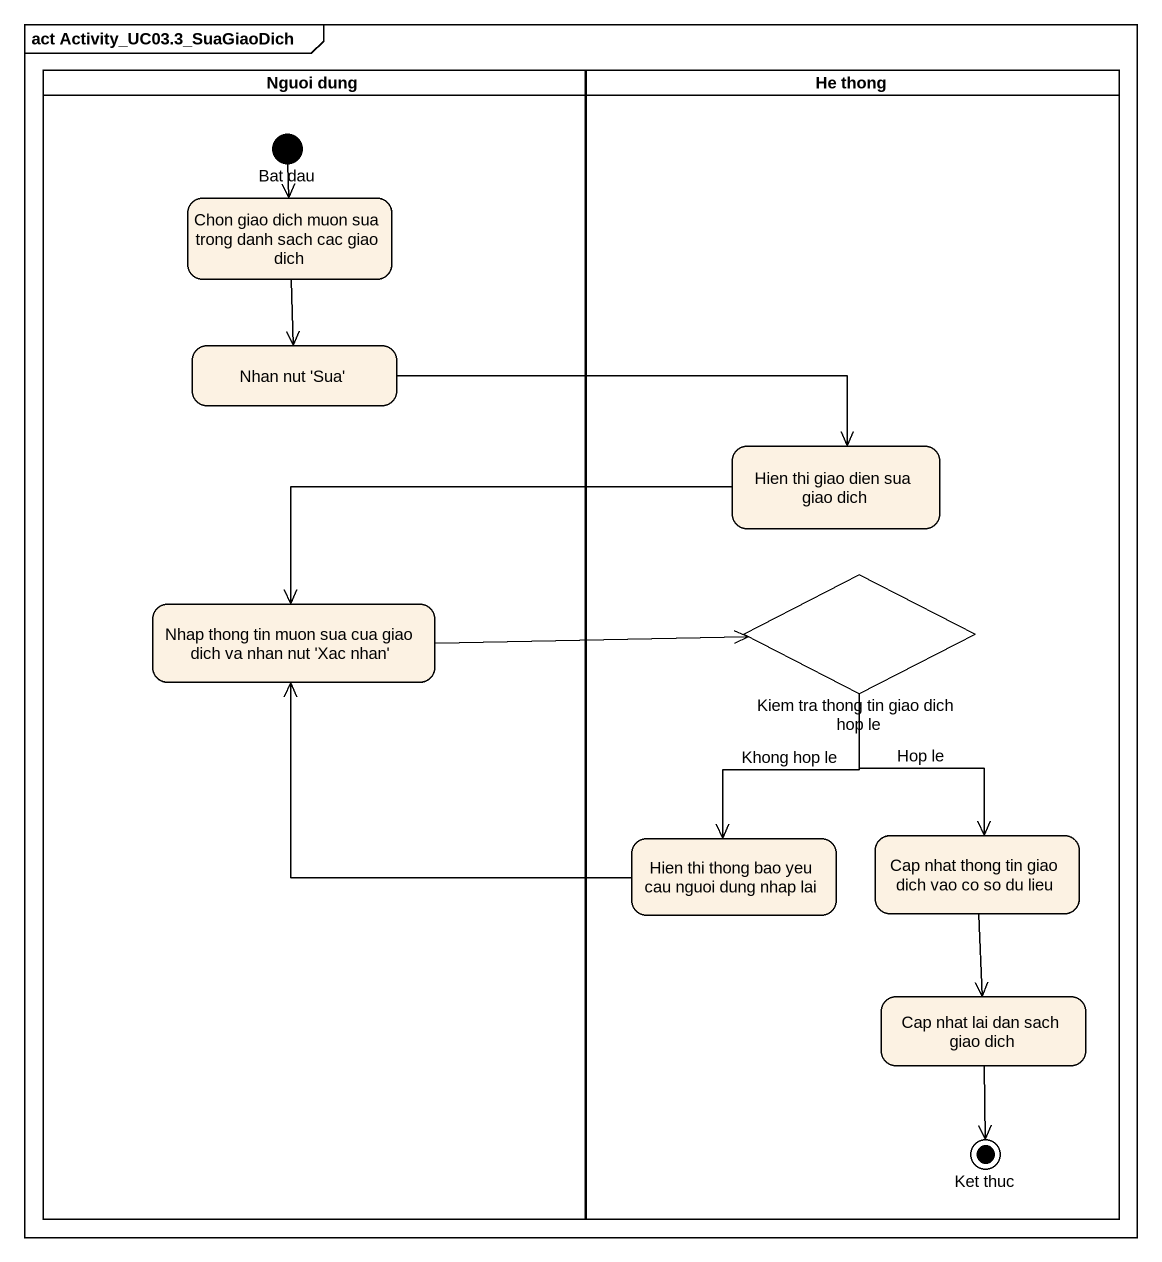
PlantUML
@startuml
mainframe act Activity_UC03.3_SuaGiaoDich
hide empty description
state "Nguoi dung" as Nguoi_dung <<partition>> {
  state "Bat dau" as Bat_dau <<start>>
  state "Chon giao dich muon sua trong danh sach cac giao dich" as Chon_giao_dich_muon_sua
  state "Nhan nut 'Sua'" as Nhan_nut_Sua
  state "Nhap thong tin muon sua cua giao dich va nhan nut 'Xac nhan'" as Nhap_thong_tin_muon_sua_cua
}
state "He thong" as He_thong <<partition>> {
  state "Hien thi giao dien sua giao dich" as Hien_thi_giao_dien_sua_giao
  state "Kiem tra thong tin giao dich hop le" as Kiem_tra_thong_tin_giao <<choice>>
  state "Hien thi thong bao yeu cau nguoi dung nhap lai" as Hien_thi_thong_bao_yeu_cau
  state "Cap nhat thong tin giao dich vao co so du lieu" as Cap_nhat_thong_tin_giao
  state "Cap nhat lai dan sach giao dich" as Cap_nhat_lai_dan_sach_giao
  state "Ket thuc" as Ket_thuc <<end>>
}
Bat_dau --> Chon_giao_dich_muon_sua
Chon_giao_dich_muon_sua --> Nhan_nut_Sua
Nhan_nut_Sua -right-> Hien_thi_giao_dien_sua_giao
Hien_thi_giao_dien_sua_giao -left-> Nhap_thong_tin_muon_sua_cua
Kiem_tra_thong_tin_giao --> Hien_thi_thong_bao_yeu_cau : Khong hop le
Kiem_tra_thong_tin_giao --> Cap_nhat_thong_tin_giao : Hop le
Nhap_thong_tin_muon_sua_cua -right-> Kiem_tra_thong_tin_giao
Hien_thi_thong_bao_yeu_cau -left-> Nhap_thong_tin_muon_sua_cua
Cap_nhat_thong_tin_giao --> Cap_nhat_lai_dan_sach_giao
Cap_nhat_lai_dan_sach_giao --> Ket_thuc
@enduml
